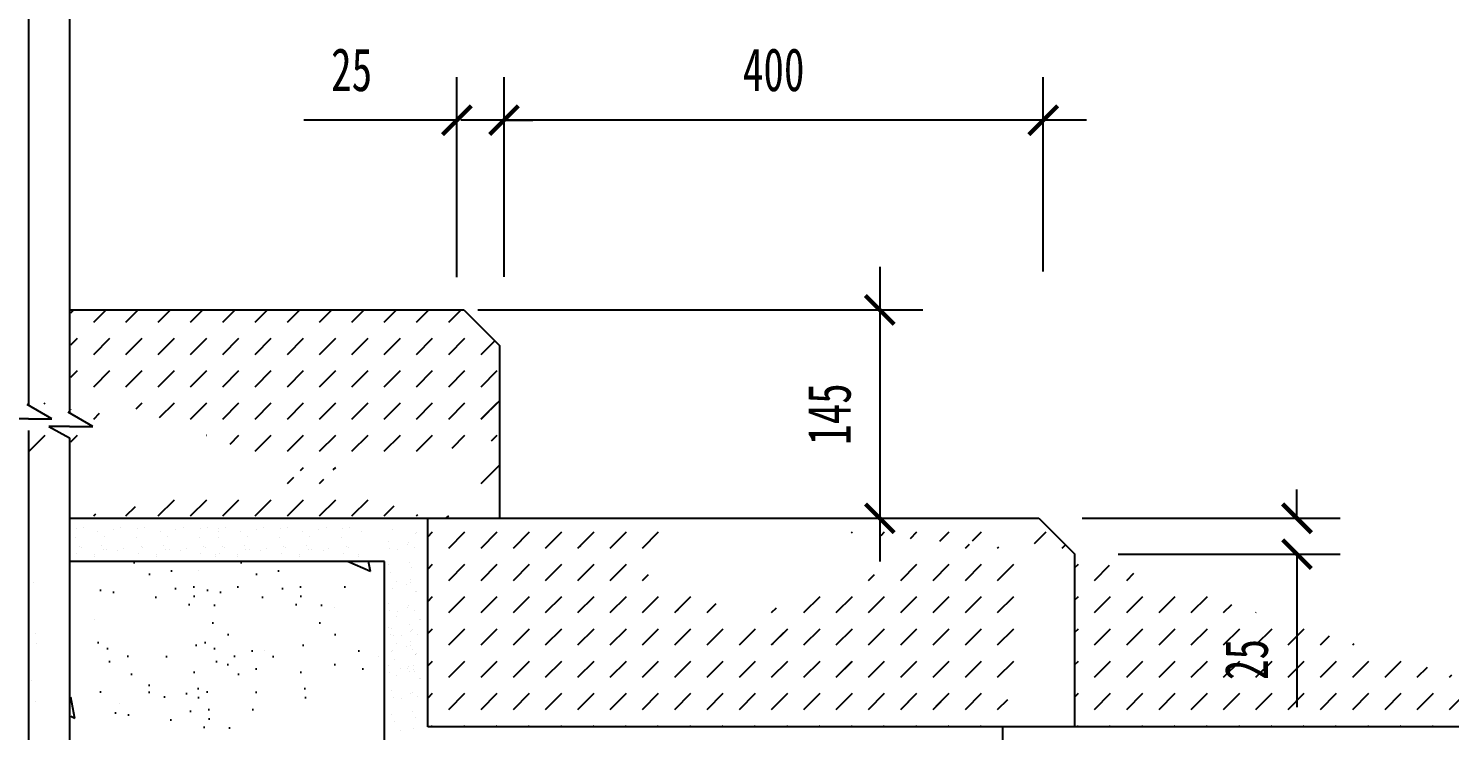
# Model space of a CAD drawing. Extents: x -43530 to -39330, y 16129 to 19047.
# Drawn here: x -41372 to -40384, y 17572 to 18060 of the extents above; entities that cross this region are included whole.
import ezdxf

# ---------------------------------------------------------------- set-up
doc = ezdxf.new("R2010")
doc.units = 0
doc.layers.get('0').update_dxf_attribs({"linetype": 'CONTINUOUS'})
doc.layers.get('DEFPOINTS').update_dxf_attribs({"linetype": 'CONTINUOUS'})
for name, color, linetype in [('LEVEL', 2, 'CONTINUOUS'), ('STAIR', 140, 'CONTINUOUS'), ('TEXT', 41, 'CONTINUOUS')]:
    doc.layers.add(name, color=color, linetype=linetype)
doc.styles.add('HZ', font='simplex.shx', dxfattribs={"width": 0.7, "bigfont": 'hztxt.shx'})
doc.styles.add('XREF1$0$STYLE3', font='simsun.ttf', dxfattribs={"width": 0.7})
doc.dimstyles.new('STANDARD-1', dxfattribs={"dimscale": 0, "dimtxt": 450, "dimasz": 300, "dimexe": 300, "dimexo": 300, "dimgap": 200, "dimtad": 1, "dimdec": 0, "dimzin": 0, "dimtxsty": 'HZ', "dimcen": 300, "dimdle": 300, "dimclrd": 40, "dimclre": 40, "dimclrt": 41, "dimazin": 3, "dimtfac": 1, "dimtdec": 0, "dimtofl": 0, "dimtmove": 0, "dimatfit": 3, "dimtvp": 1.5, "dimtolj": 1, "dimtzin": 0})
pattern_1 = [(45, (-4687.32, 681.234), (2e-15, 22.45064), [15.875, -15.875])]

# ---------------------------------------------------------------- blocks, each defined once
blk = doc.blocks.new('_ARCHTICK')
at = {"color": 0, "linetype": 'BYBLOCK', "const_width": 0.15}
blk.add_lwpolyline([(-0.5, -0.5), (0.5, 0.5)], dxfattribs=at)
blk = doc.blocks.new('*D83')
at = {"color": 40, "linetype": 'BYBLOCK'}
for p, q in [((-37118.24, 12382.71), (-37118.24, 12402.71)), ((-37267.69, 12382.71), (-37088.24, 12382.71)), ((-37242.69, 12357.71), (-37088.24, 12357.71)), ((-37118.24, 12357.71), (-37118.24, 12251.23))]:
    blk.add_line(p, q, dxfattribs=at)
at = {"layer": 'DEFPOINTS', "color": 0, "linetype": 'BYBLOCK'}
for p in [(-37297.69, 12382.71), (-37272.69, 12357.71), (-37118.24, 12357.71)]:
    blk.add_point(p, dxfattribs=at)
at = {"color": 40, "linetype": 'BYBLOCK', "xscale": 20, "yscale": 20, "zscale": 20}
for p, rotation in [((-37118.24, 12382.71), 270), ((-37118.24, 12357.71), 90)]:
    blk.add_blockref('_ARCHTICK', p, dxfattribs=dict(at, rotation=rotation))
at = {"color": 41, "linetype": 'BYBLOCK', "insert": (-37153.24, 12284.47), "char_height": 30, "attachment_point": 5, "rotation": 90, "style": 'XREF1$0$STYLE3'}
blk.add_mtext('\\A1;25', dxfattribs=at)
blk = doc.blocks.new('*D84')
at = {"color": 40, "linetype": 'BYBLOCK'}
for p, q in [((-36092.74, 17213.32), (-36092.74, 17008.32)), ((-36372.34, 17183.32), (-36062.74, 17183.32)), ((-36327.08, 17038.32), (-36062.74, 17038.32))]:
    blk.add_line(p, q, dxfattribs=at)
at = {"layer": 'DEFPOINTS', "color": 0, "linetype": 'BYBLOCK'}
for p in [(-36402.34, 17183.32), (-36357.08, 17038.32), (-36092.74, 17038.32)]:
    blk.add_point(p, dxfattribs=at)
at = {"color": 40, "linetype": 'BYBLOCK', "xscale": 20, "yscale": 20, "zscale": 20}
for p, rotation in [((-36092.74, 17183.32), 90), ((-36092.74, 17038.32), 270)]:
    blk.add_blockref('_ARCHTICK', p, dxfattribs=dict(at, rotation=rotation))
at = {"color": 41, "linetype": 'BYBLOCK', "insert": (-36127.74, 17110.82), "char_height": 30, "attachment_point": 5, "rotation": 90, "style": 'XREF1$0$STYLE3'}
blk.add_mtext('\\A1;145', dxfattribs=at)

msp = doc.modelspace()

# ---------------------------------------------------------------- hatches: boundary and pattern name
at = {"layer": 'STAIR'}
h = msp.add_hatch(dxfattribs=at)
h.set_pattern_fill('DASH', color=256, scale=5, angle=45, style=0)
h.set_pattern_definition(pattern_1)
edge = h.paths.add_edge_path()
edge.add_line((-41372.5, 17864.56), (-41494.4, 17864.56))
edge.add_spline(control_points=[(-41372.62, 17812.8), (-41383.46, 17804.85), (-41409.61, 17785.66), (-41337.2, 17784.11), (-41362.05, 17762.66), (-41372.62, 17753.52)], knot_values=[0, 0, 0, 0, 28.370262, 68.459159, 98.166557, 98.166557, 98.166557, 98.166557], degree=3, periodic=0)
edge.add_line((-41372.62, 17864.56), (-41372.62, 17812.8))
edge.add_line((-41372.62, 17753.52), (-41372.62, 17719.56))
edge.add_line((-41372.62, 17719.56), (-41494.4, 17719.56))
edge.add_line((-41494.4, 17719.56), (-41494.4, 17864.56))
h = msp.add_hatch(dxfattribs=at)
h.set_pattern_fill('DASH', color=256, scale=5, angle=45, style=0)
h.set_pattern_definition(pattern_1)
edge = h.paths.add_edge_path()
edge.add_line((-41069.4, 17864.56), (-41044.4, 17839.56))
edge.add_line((-41342.62, 17864.56), (-41069.4, 17864.56))
edge.add_line((-41044.4, 17719.56), (-41044.4, 17839.56))
edge.add_line((-41044.4, 17769.56), (-41044.4, 17774.56))
edge.add_line((-41342.62, 17719.56), (-41094.4, 17719.56))
edge.add_spline(control_points=[(-41342.62, 17812.8), (-41352.28, 17806.83), (-41378.34, 17790.71), (-41297.28, 17801.64), (-41327.1, 17770), (-41342.62, 17753.52)], knot_values=[0, 0, 0, 0, 23.924114, 64.498408, 108.557634, 108.557634, 108.557634, 108.557634], degree=3, periodic=0)
edge.add_line((-41342.62, 17864.56), (-41342.62, 17812.8))
edge.add_line((-41342.62, 17753.52), (-41342.62, 17719.56))
h = msp.add_hatch(dxfattribs=at)
h.set_pattern_fill('DASH', color=256, scale=10, angle=45, style=0)
h.set_pattern_definition([(45, (-4687.32, 681.234), (4e-15, 44.90128), [31.75, -31.75])])
edge = h.paths.add_edge_path()
edge.add_line((-41044.4, 17719.56), (-41044.4, 17839.56))
edge.add_line((-41094.4, 17719.56), (-41044.4, 17719.56))
h = msp.add_hatch(dxfattribs=at)
h.set_pattern_fill('DASH', color=256, scale=5, angle=45, style=0)
h.set_pattern_definition(pattern_1)
edge = h.paths.add_edge_path()
edge.add_line((-41094.4, 17574.56), (-41094.4, 17719.56))
edge.add_line((-40694.4, 17574.56), (-41094.4, 17574.56))
edge.add_line((-41044.4, 17719.56), (-41031.9, 17719.56))
h = msp.add_hatch(dxfattribs=at)
h.set_pattern_fill('DASH', color=256, scale=5, angle=45, style=0)
h.set_pattern_definition(pattern_1)
edge = h.paths.add_edge_path()
edge.add_line((-41031.9, 17719.56), (-40898.79, 17719.56))
edge.add_line((-41094.4, 17574.56), (-41094.4, 17719.56))
edge.add_line((-40694.4, 17574.56), (-41094.4, 17574.56))
h = msp.add_hatch(dxfattribs=at)
h.set_pattern_fill('DASH', color=256, scale=5, angle=45, style=0)
h.set_pattern_definition(pattern_1)
edge = h.paths.add_edge_path()
edge.add_line((-40903.46, 17719.56), (-40669.4, 17719.56))
edge.add_line((-40694.4, 17574.56), (-41094.4, 17574.56))
edge.add_line((-40669.4, 17719.56), (-40644.4, 17694.56))
h = msp.add_hatch(dxfattribs=at)
h.set_pattern_fill('AR-SAND', color=256, angle=135, style=0)
h.set_pattern_definition([(172.5, (-3134.447, 156.95), (-33.47535, -35.738135), [0, -38.608, 0, -43.18, 0, -41.275]), (142.5, (-3134.447, 156.95), (-82.47329, -18.90109), [0, -20.828, 0, -34.798, 0, -13.335]), (102.5, (-3112.355, 134.86), (-56.03323, 55.829983), [0, -12.7, 0, -45.72, 0, -59.69]), (92.5, (-3112.355, 134.86), (-69.75508, 38.22811), [0, -6.35, 0, -29.972, 0, -34.29])])
h.paths.add_polyline_path([(-41323.82, 17693.05), (-41207.33, 17693.05), (-41207.33, 17588.85), (-41323.82, 17588.85)])
h = msp.add_hatch(dxfattribs=at)
h.set_pattern_fill('AR-SAND', color=256, angle=135, style=0)
h.set_pattern_definition([(172.5, (-3060.12, 156.95), (-33.47535, -35.738135), [0, -38.608, 0, -43.18, 0, -41.275]), (142.5, (-3060.12, 156.95), (-82.47329, -18.90109), [0, -20.828, 0, -34.798, 0, -13.335]), (102.5, (-3038.03, 134.86), (-56.03323, 55.829983), [0, -12.7, 0, -45.72, 0, -59.69]), (92.5, (-3038.03, 134.86), (-69.75508, 38.22811), [0, -6.35, 0, -29.972, 0, -34.29])])
h.paths.add_polyline_path([(-41249.49, 17693.05), (-41133.01, 17693.05), (-41133.01, 17588.85), (-41249.49, 17588.85)])
h = msp.add_hatch(dxfattribs=at)
h.set_pattern_fill('DASH', color=256, scale=5, angle=45, style=0)
h.set_pattern_definition(pattern_1)
edge = h.paths.add_edge_path()
edge.add_line((-40644.4, 17574.56), (-40644.4, 17694.56))
edge.add_line((-40269.4, 17574.56), (-40694.4, 17574.56))
edge.add_line((-40694.4, 17574.56), (-41094.4, 17574.56))
h = msp.add_hatch(dxfattribs=at)
h.set_pattern_fill('AR-SAND', color=256, angle=135, style=0)
h.set_pattern_definition([(172.5, (-3124.023, 71.6), (-33.47535, -35.738135), [0, -38.608, 0, -43.18, 0, -41.275]), (142.5, (-3124.02, 71.6), (-82.47329, -18.90109), [0, -20.828, 0, -34.798, 0, -13.335]), (102.5, (-3101.93, 49.51), (-56.03323, 55.829983), [0, -12.7, 0, -45.72, 0, -59.69]), (92.5, (-3101.93, 49.51), (-69.75508, 38.22811), [0, -6.35, 0, -29.972, 0, -34.29])])
h.paths.add_polyline_path([(-41313.39, 17607.7), (-41196.91, 17607.7), (-41196.91, 17503.5), (-41313.39, 17503.5)])

# ---------------------------------------------------------------- linework, layer by layer
at = {"color": 40, "linetype": 'BYBLOCK'}
for p, q in [((-41074.14, 17887.25), (-41074.14, 18026.49)), ((-41041.38, 17887.57), (-41041.38, 18026.49)), ((-41041.38, 17887.57), (-41041.38, 18026.49)), ((-40666.38, 17891.32), (-40666.38, 18026.49)), ((-41074.14, 17996.49), (-41180.62, 17996.49)), ((-40636.38, 17996.49), (-41071.38, 17996.49)), ((-41041.38, 17996.49), (-41021.38, 17996.49))]:
    msp.add_line(p, q, dxfattribs=at)
for p, q in [((-41044.4, 17769.56), (-41044.4, 17774.56)), ((-41044.4, 17719.56), (-41031.9, 17719.56))]:
    msp.add_line(p, q)
at = {"layer": 'DEFPOINTS', "color": 0, "linetype": 'BYBLOCK'}
for p in [(-41074.14, 17996.49), (-41041.38, 17996.49), (-41044.4, 17870.81), (-41044.4, 17870.81), (-41077.16, 17864.56), (-40669.4, 17719.56)]:
    msp.add_point(p, dxfattribs=at)
at = {"layer": 'LEVEL'}
for p, q in [((-41342.62, 17864.56), (-41069.4, 17864.56)), ((-41069.4, 17864.56), (-41044.4, 17839.56)), ((-41044.4, 17719.56), (-41044.4, 17839.56)), ((-41342.62, 17719.56), (-41094.4, 17719.56)), ((-41094.4, 17574.56), (-41094.4, 17719.56)), ((-41094.4, 17719.56), (-41044.4, 17719.56)), ((-41031.9, 17719.56), (-40898.79, 17719.56)), ((-40903.46, 17719.56), (-40669.4, 17719.56)), ((-40669.4, 17719.56), (-40644.4, 17694.56)), ((-40644.4, 17574.56), (-40644.4, 17694.56)), ((-41124.4, 17689.56), (-41342.62, 17689.56)), ((-41124.4, 17544.56), (-41124.4, 17689.56)), ((-40694.4, 17574.56), (-41094.4, 17574.56)), ((-40269.4, 17574.56), (-40694.4, 17574.56)), ((-40694.4, 17429.56), (-40694.4, 17574.56))]:
    msp.add_line(p, q, dxfattribs=at)
at = {"layer": 'STAIR', "linetype": 'CONTINUOUS'}
for p, q in [((-41372.13, 18155.39), (-41372.13, 17798.18)), ((-41343.61, 18153.18), (-41343.61, 17792.94)), ((-41355.88, 17788.76), (-41372.93, 17798.64)), ((-41327.36, 17783.52), (-41344.41, 17793.4)), ((-41372.13, 17788.76), (-41386.45, 17788.76)), ((-41372.13, 17788.76), (-41355.88, 17788.76)), ((-41372.13, 17780.67), (-41372.13, 17219.78)), ((-41357.93, 17783.52), (-41343.61, 17775.43)), ((-41343.61, 17783.52), (-41357.93, 17783.52)), ((-41343.61, 17783.52), (-41327.36, 17783.52)), ((-41343.61, 17775.43), (-41343.61, 17214.54)), ((-41339.01, 17712.23), (-41339.01, 17712.23)), ((-41334.13, 17713.32), (-41334.13, 17713.32)), ((-41313.09, 17711.45), (-41313.09, 17711.45)), ((-41307.84, 17713.09), (-41307.84, 17713.09)), ((-41296.25, 17712.23), (-41296.25, 17712.23)), ((-41291.37, 17713.32), (-41291.37, 17713.32)), ((-41269.64, 17711.45), (-41269.64, 17711.45)), ((-41264.39, 17713.09), (-41264.39, 17713.09)), ((-41252.8, 17712.23), (-41252.8, 17712.23)), ((-41247.92, 17713.32), (-41247.92, 17713.32)), ((-41239.66, 17712.23), (-41239.66, 17712.23)), ((-41234.78, 17713.32), (-41234.78, 17713.32)), ((-41213.75, 17711.45), (-41213.75, 17711.45)), ((-41208.5, 17713.09), (-41208.5, 17713.09)), ((-41196.9, 17712.23), (-41196.9, 17712.23)), ((-41192.02, 17713.32), (-41192.02, 17713.32)), ((-41170.29, 17711.45), (-41170.29, 17711.45)), ((-41165.05, 17713.09), (-41165.05, 17713.09)), ((-41153.45, 17712.23), (-41153.45, 17712.23)), ((-41148.57, 17713.32), (-41148.57, 17713.32)), ((-41118.91, 17711.61), (-41118.91, 17711.61)), ((-41339.63, 17706.49), (-41339.63, 17706.49)), ((-41324.04, 17710.16), (-41324.04, 17710.16)), ((-41321.43, 17700.59), (-41321.43, 17700.59)), ((-41319.19, 17707.15), (-41319.19, 17707.15)), ((-41296.87, 17706.49), (-41296.87, 17706.49)), ((-41280.58, 17710.16), (-41280.58, 17710.16)), ((-41277.98, 17700.59), (-41277.98, 17700.59)), ((-41275.74, 17707.15), (-41275.74, 17707.15)), ((-41253.42, 17706.49), (-41253.42, 17706.49)), ((-41240.29, 17706.49), (-41240.29, 17706.49)), ((-41239.89, 17710.16), (-41239.89, 17710.16)), ((-41224.69, 17710.16), (-41224.69, 17710.16)), ((-41222.09, 17700.59), (-41222.09, 17700.59)), ((-41219.84, 17707.15), (-41219.84, 17707.15)), ((-41197.53, 17706.49), (-41197.53, 17706.49)), ((-41181.24, 17710.16), (-41181.24, 17710.16)), ((-41178.63, 17700.59), (-41178.63, 17700.59)), ((-41176.39, 17707.15), (-41176.39, 17707.15)), ((-41154.08, 17706.49), (-41154.08, 17706.49)), ((-41140.54, 17710.16), (-41140.54, 17710.16)), ((-41122.06, 17703.59), (-41122.06, 17703.59)), ((-41108.66, 17701.18), (-41108.66, 17701.18)), ((-41107.78, 17702.48), (-41107.78, 17702.48)), ((-41102.82, 17709.22), (-41102.82, 17709.22)), ((-41102.05, 17709.39), (-41102.05, 17709.39)), ((-41338.54, 17695.15), (-41338.54, 17695.15)), ((-41336.54, 17699.91), (-41336.54, 17699.91)), ((-41335.24, 17699.04), (-41335.24, 17699.04)), ((-41326.42, 17694.08), (-41326.42, 17694.08)), ((-41326.25, 17693.31), (-41326.25, 17693.31)), ((-41320.25, 17697.83), (-41320.25, 17697.83)), ((-41317.75, 17697.93), (-41317.75, 17697.93)), ((-41309.97, 17696.98), (-41309.97, 17696.98)), ((-41305.96, 17698.45), (-41305.96, 17698.45)), ((-41295.77, 17695.15), (-41295.77, 17695.15)), ((-41293.77, 17699.91), (-41293.77, 17699.91)), ((-41292.48, 17699.04), (-41292.48, 17699.04)), ((-41282.97, 17694.08), (-41282.97, 17694.08)), ((-41282.8, 17693.31), (-41282.8, 17693.31)), ((-41276.8, 17697.83), (-41276.8, 17697.83)), ((-41274.3, 17697.93), (-41274.3, 17697.93)), ((-41266.51, 17696.98), (-41266.51, 17696.98)), ((-41262.51, 17698.45), (-41262.51, 17698.45)), ((-41252.32, 17695.15), (-41252.32, 17695.15)), ((-41250.32, 17699.91), (-41250.32, 17699.91)), ((-41249.02, 17699.04), (-41249.02, 17699.04)), ((-41242.28, 17694.08), (-41242.28, 17694.08)), ((-41242.11, 17693.31), (-41242.11, 17693.31)), ((-41239.19, 17695.15), (-41239.19, 17695.15)), ((-41237.19, 17699.91), (-41237.19, 17699.91)), ((-41235.89, 17699.04), (-41235.89, 17699.04)), ((-41227.08, 17694.08), (-41227.08, 17694.08)), ((-41226.91, 17693.31), (-41226.91, 17693.31)), ((-41220.9, 17697.83), (-41220.9, 17697.83)), ((-41218.41, 17697.93), (-41218.41, 17697.93)), ((-41210.62, 17696.98), (-41210.62, 17696.98)), ((-41206.62, 17698.45), (-41206.62, 17698.45)), ((-41196.43, 17695.15), (-41196.43, 17695.15)), ((-41194.43, 17699.91), (-41194.43, 17699.91)), ((-41193.13, 17699.04), (-41193.13, 17699.04)), ((-41183.63, 17694.08), (-41183.63, 17694.08)), ((-41183.46, 17693.31), (-41183.46, 17693.31)), ((-41177.45, 17697.83), (-41177.45, 17697.83)), ((-41174.95, 17697.93), (-41174.95, 17697.93)), ((-41167.17, 17696.98), (-41167.17, 17696.98)), ((-41163.17, 17698.45), (-41163.17, 17698.45)), ((-41152.98, 17695.15), (-41152.98, 17695.15)), ((-41150.98, 17699.91), (-41150.98, 17699.91)), ((-41149.68, 17699.04), (-41149.68, 17699.04)), ((-41142.93, 17694.08), (-41142.93, 17694.08)), ((-41142.76, 17693.31), (-41142.76, 17693.31)), ((-41120.98, 17698.71), (-41120.98, 17698.71)), ((-41115.23, 17698.08), (-41115.23, 17698.08)), ((-41103.9, 17699.18), (-41103.9, 17699.18)), ((-41121.84, 17687.11), (-41121.84, 17687.11)), ((-41120.2, 17681.86), (-41120.2, 17681.86)), ((-41107.19, 17688.99), (-41107.19, 17688.99)), ((-41105.73, 17684.99), (-41105.73, 17684.99)), ((-41118.91, 17670.92), (-41118.91, 17670.92)), ((-41115.89, 17675.76), (-41115.89, 17675.76)), ((-41109.33, 17673.52), (-41109.33, 17673.52)), ((-41106.68, 17677.2), (-41106.68, 17677.2)), ((-41106.57, 17674.71), (-41106.57, 17674.71)), ((-41102.82, 17668.53), (-41102.82, 17668.53)), ((-41102.05, 17668.7), (-41102.05, 17668.7)), ((-41122.06, 17660.14), (-41122.06, 17660.14)), ((-41120.98, 17655.26), (-41120.98, 17655.26)), ((-41116.42, 17651.23), (-41116.42, 17651.23)), ((-41115.23, 17654.63), (-41115.23, 17654.63)), ((-41108.66, 17657.73), (-41108.66, 17657.73)), ((-41107.78, 17659.03), (-41107.78, 17659.03)), ((-41103.9, 17655.73), (-41103.9, 17655.73)), ((-41121.84, 17643.66), (-41121.84, 17643.66)), ((-41119.58, 17643.2), (-41119.58, 17643.2)), ((-41107.19, 17645.54), (-41107.19, 17645.54)), ((-41105.73, 17641.54), (-41105.73, 17641.54)), ((-41105.3, 17642.09), (-41105.3, 17642.09)), ((-41100.34, 17648.84), (-41100.34, 17648.84)), ((-41099.57, 17649.01), (-41099.57, 17649.01)), ((-41120.2, 17638.41), (-41120.2, 17638.41)), ((-41118.49, 17638.32), (-41118.49, 17638.32)), ((-41115.89, 17632.31), (-41115.89, 17632.31)), ((-41112.75, 17637.7), (-41112.75, 17637.7)), ((-41106.68, 17633.75), (-41106.68, 17633.75)), ((-41106.57, 17631.25), (-41106.57, 17631.25)), ((-41106.18, 17640.8), (-41106.18, 17640.8)), ((-41101.41, 17638.8), (-41101.41, 17638.8)), ((-41119.35, 17626.73), (-41119.35, 17626.73)), ((-41118.91, 17627.47), (-41118.91, 17627.47)), ((-41117.71, 17621.48), (-41117.71, 17621.48)), ((-41109.33, 17630.07), (-41109.33, 17630.07)), ((-41104.71, 17628.61), (-41104.71, 17628.61)), ((-41103.24, 17624.6), (-41103.24, 17624.6)), ((-41102.82, 17625.08), (-41102.82, 17625.08)), ((-41102.05, 17625.25), (-41102.05, 17625.25)), ((-41122.06, 17617.38), (-41122.06, 17617.38)), ((-41120.98, 17612.49), (-41120.98, 17612.49)), ((-41113.41, 17615.38), (-41113.41, 17615.38)), ((-41108.66, 17614.97), (-41108.66, 17614.97)), ((-41107.78, 17616.27), (-41107.78, 17616.27)), ((-41106.85, 17613.14), (-41106.85, 17613.14)), ((-41104.19, 17616.82), (-41104.19, 17616.82)), ((-41104.09, 17614.32), (-41104.09, 17614.32)), ((-41103.9, 17612.97), (-41103.9, 17612.97)), ((-41116.42, 17610.53), (-41116.42, 17610.53)), ((-41100.34, 17608.15), (-41100.34, 17608.15)), ((-41099.57, 17608.32), (-41099.57, 17608.32)), ((-41119.58, 17599.75), (-41119.58, 17599.75)), ((-41118.49, 17594.87), (-41118.49, 17594.87)), ((-41112.75, 17594.24), (-41112.75, 17594.24)), ((-41106.18, 17597.34), (-41106.18, 17597.34)), ((-41105.3, 17598.64), (-41105.3, 17598.64)), ((-41101.41, 17595.34), (-41101.41, 17595.34)), ((-41119.35, 17583.27), (-41119.35, 17583.27)), ((-41104.71, 17585.15), (-41104.71, 17585.15)), ((-41117.71, 17578.03), (-41117.71, 17578.03)), ((-41113.41, 17571.93), (-41113.41, 17571.93)), ((-41104.19, 17573.37), (-41104.19, 17573.37)), ((-41103.24, 17581.15), (-41103.24, 17581.15))]:
    msp.add_line(p, q, dxfattribs=at)
at = {"layer": 'STAIR'}
for p, q in [((-41253.65, 17683.09), (-41253.65, 17683.09)), ((-41134.3, 17682.5), (-41150.15, 17689.56)), ((-41134.3, 17682.5), (-41135.68, 17689.56)), ((-41368.42, 17675.12), (-41368.42, 17675.12)), ((-41159.35, 17657.46), (-41159.35, 17657.46)), ((-41325.97, 17649.29), (-41325.97, 17649.29)), ((-41366.88, 17639.75), (-41366.88, 17639.75)), ((-41366.55, 17632.26), (-41366.55, 17632.26)), ((-41208.3, 17627.32), (-41208.3, 17627.32)), ((-41128.92, 17623.35), (-41128.92, 17623.35)), ((-41370.11, 17606.72), (-41370.11, 17606.72)), ((-41366.87, 17592.08), (-41366.87, 17592.08)), ((-41339.75, 17580.29), (-41342.62, 17595.07)), ((-41309.06, 17590.37), (-41309.06, 17590.37)), ((-41339.75, 17580.29), (-41342.62, 17581.57))]:
    msp.add_line(p, q, dxfattribs=at)

# ---------------------------------------------------------------- block references
at = {"color": 40, "linetype": 'BYBLOCK', "xscale": 20, "yscale": 20, "zscale": 20}
for p in [(-41074.14, 17996.49), (-40666.38, 17996.49)]:
    msp.add_blockref('_ARCHTICK', p, dxfattribs=at)
at = {"color": 40, "linetype": 'BYBLOCK', "xscale": 20, "yscale": 20, "zscale": 20, "rotation": 180}
msp.add_blockref('_ARCHTICK', (-41041.38, 17996.49), dxfattribs=at)
msp.add_blockref('_ARCHTICK', (-41041.38, 17996.49), dxfattribs=at)

# ---------------------------------------------------------------- texts
at = {"color": 41, "linetype": 'BYBLOCK', "char_height": 30, "attachment_point": 5, "style": 'XREF1$0$STYLE3'}
for s, insert in [('\\A1;25', (-41147.38, 18031.49)), ('\\A1;400', (-40853.88, 18031.49))]:
    msp.add_mtext(s, dxfattribs=dict(at, insert=insert))

# ---------------------------------------------------------------- dimensions: what is measured, and where the dimension line sits
at = {"layer": 'TEXT', "linetype": 'CONTINUOUS'}
for base, p1, p2, picture, middle, set_off in [((-40780.06, 17719.56), (-41089.66, 17864.56), (-41044.4, 17719.56), '*D84', (-40815.06, 17792.06), (-4687.32, 681.23)), ((-40489.95, 17694.56), (-40669.4, 17719.56), (-40644.4, 17694.56), '*D83', (-40524.95, 17621.32), (-3371.71, 5336.85))]:
    dim = msp.add_linear_dim(base=base, p1=p1, p2=p2, angle=90, dimstyle='STANDARD-1', override={"dimscale": 1, "dimtxt": 30, "dimasz": 20, "dimexe": 30, "dimexo": 30, "dimgap": 20, "dimtxsty": 'XREF1$0$STYLE3', "dimblk1": 'ARCHTICK', "dimblk2": 'ARCHTICK', "dimsah": 1, "dimcen": 30, "dimdle": 30}, dxfattribs=at)
    dim.commit()
    dim.dimension.update_dxf_attribs({"geometry": picture, "text_midpoint": middle, "insert": set_off})

doc.saveas('drawing.dxf')
